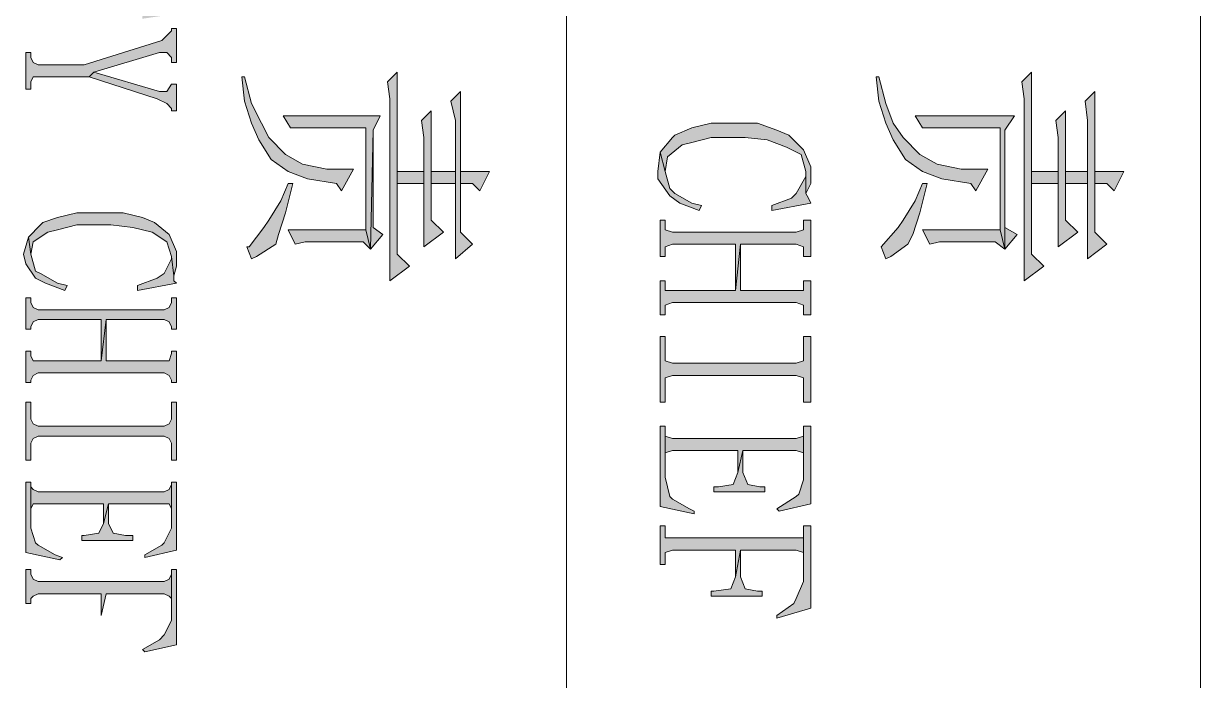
# Model space of a CAD drawing. Header units: millimetres. Extents: x 53009415 to 54059915, y 20499171 to 20796171.
# Drawn here: x 53899488 to 53906915, y 20524821 to 20528967 of the extents above; entities that cross this region are included whole.
import ezdxf

# ---------------------------------------------------------------- set-up
doc = ezdxf.new("R2010")
doc.units = ezdxf.units.MM
doc.header["$LTSCALE"] = 1000
doc.layers.add('PUB_TITLE', color=7, linetype='Continuous', lineweight=20)

# ---------------------------------------------------------------- blocks, each defined once
blk = doc.blocks.new('2015AACI_TQ_A2')
at = {"layer": 'PUB_TITLE'}
h = blk.add_hatch(color=256, dxfattribs=at)
h.dxf.hatch_style = 1
h.paths.add_polyline_path([(-4680.5, 10281.8), (-4695.8, 10266.5), (-4757.1, 10266.5), (-4772.4, 10266.5), (-4873.5, 10266.5), (-4861.2, 10254.3), (-4836.7, 10257.3), (-4772.4, 10257.3), (-4757.1, 10257.3), (-4662.1, 10257.3)])
h.paths.add_polyline_path([(-4695.8, 10245.1), (-4711.1, 10229.8), (-4757.1, 10229.8), (-4772.4, 10229.8), (-4848.9, 10229.8), (-4836.7, 10217.5), (-4815.3, 10220.6), (-4772.4, 10220.6), (-4757.1, 10220.6), (-4677.4, 10220.6)])
h.paths.add_polyline_path([(-4652.9, 10202.2), (-4668.2, 10186.9), (-4757.1, 10186.9), (-4772.4, 10186.9), (-4898, 10186.9), (-4885.7, 10174.6), (-4864.3, 10177.7), (-4634.6, 10177.7)])
h.paths.add_polyline_path([(-4747.9, 10291), (-4772.4, 10303.3), (-4772.4, 10297.2), (-4772.4, 10266.5), (-4757.1, 10266.5), (-4757.1, 10281.8)])
h.paths.add_polyline_path([(-4757.1, 10257.3), (-4772.4, 10257.3), (-4772.4, 10229.8), (-4757.1, 10229.8)])
h.paths.add_polyline_path([(-4757.1, 10220.6), (-4772.4, 10220.6), (-4772.4, 10186.9), (-4757.1, 10186.9)])
h = blk.add_hatch(color=256, dxfattribs=at)
h.dxf.hatch_style = 1
h.paths.add_polyline_path([(-4827.5, 10147.1), (-4698.9, 10147.1), (-4674.4, 10153.2), (-4824.4, 10153.2), (-4842.8, 10165.5), (-4842.8, 10137.9), (-4842.8, 10107.3), (-4842.8, 10076.6), (-4842.8, 10039.9), (-4827.5, 10049.1)])
h.paths.add_polyline_path([(-4683.6, 10141), (-4674.4, 10153.2), (-4698.9, 10147.1), (-4698.9, 10049.1), (-4680.5, 10058.3), (-4683.6, 10070.5), (-4683.6, 10101.1)], flags=17)
h.paths.add_polyline_path([(-4692.7, 10168.5), (-4701.9, 10153.2), (-4674.4, 10153.2)])
h.paths.add_polyline_path([(-4757.1, 10110.3), (-4747.9, 10116.5), (-4775.4, 10131.8), (-4775.4, 10098.1), (-4781.6, 10067.5), (-4793.8, 10046), (-4815.3, 10024.6), (-4833.6, 10012.3), (-4858.1, 10003.1), (-4891.8, 9993.9), (-4891.8, 9990.9), (-4861.2, 9993.9), (-4833.6, 10003.1), (-4812.2, 10012.3), (-4787.7, 10027.6), (-4772.4, 10049.1), (-4763.2, 10073.6)])
h.paths.add_polyline_path([(-4720.3, 10046), (-4757.1, 10055.2), (-4757.1, 10049.1), (-4735.6, 10039.9), (-4711.1, 10024.6), (-4701.9, 10018.4), (-4677.4, 9997), (-4662.1, 10003.1), (-4665.2, 10009.3), (-4680.5, 10030.7), (-4692.7, 10036.8)])
h = blk.add_hatch(color=256, dxfattribs=at)
h.dxf.hatch_style = 1
h.paths.add_polyline_path([(-4815.3, 9813.2), (-4815.3, 9825.5), (-4812.2, 9853.1), (-4803, 9877.6), (-4793.8, 9895.9), (-4772.4, 9902.1), (-4744.8, 9902.1), (-4757.1, 9908.2), (-4769.3, 9908.2), (-4778.5, 9908.2), (-4799.9, 9899), (-4818.3, 9880.6), (-4824.4, 9865.3), (-4833.6, 9840.8), (-4833.6, 9810.2), (-4833.6, 9782.6), (-4827.5, 9758.1), (-4818.3, 9736.7), (-4815.3, 9733.6), (-4796.9, 9718.3), (-4772.4, 9724.4), (-4790.8, 9727.5), (-4806.1, 9745.9), (-4809.1, 9758.1), (-4815.3, 9782.6)])
h.paths.add_polyline_path([(-4732.6, 9908.2), (-4738.7, 9905.1), (-4744.8, 9902.1), (-4766.3, 9902.1), (-4744.8, 9889.8), (-4738.7, 9883.7), (-4729.5, 9859.2), (-4723.4, 9859.2)])
h.paths.add_polyline_path([(-4741.8, 9730.5), (-4732.6, 9742.8), (-4723.4, 9767.3), (-4729.5, 9770.4), (-4732.6, 9758.1), (-4744.8, 9736.7), (-4750.9, 9730.5), (-4772.4, 9724.4), (-4796.9, 9718.3), (-4772.4, 9715.2), (-4763.2, 9715.2)])
h.paths.add_polyline_path([(-4680.5, 9819.4), (-4680.5, 9889.8), (-4677.4, 9899), (-4671.3, 9899), (-4665.2, 9899), (-4665.2, 9908.2), (-4711.1, 9908.2), (-4711.1, 9899), (-4708.1, 9899), (-4698.9, 9899), (-4695.8, 9889.8), (-4695.8, 9733.6), (-4698.9, 9724.4), (-4705, 9724.4), (-4711.1, 9724.4), (-4711.1, 9718.3), (-4665.2, 9718.3), (-4665.2, 9724.4), (-4671.3, 9724.4), (-4677.4, 9724.4), (-4680.5, 9733.6), (-4680.5, 9813.2), (-4622.3, 9813.2)])
h.paths.add_polyline_path([(-4607, 9889.8), (-4603.9, 9899), (-4594.7, 9899), (-4591.7, 9899), (-4591.7, 9908.2), (-4634.6, 9908.2), (-4634.6, 9899), (-4631.5, 9899), (-4622.3, 9899), (-4622.3, 9889.8), (-4622.3, 9819.4), (-4680.5, 9819.4), (-4622.3, 9813.2), (-4622.3, 9733.6), (-4622.3, 9724.4), (-4631.5, 9724.4), (-4634.6, 9724.4), (-4634.6, 9718.3), (-4591.7, 9718.3), (-4591.7, 9724.4), (-4597.8, 9724.4), (-4603.9, 9724.4), (-4607, 9733.6)])
h.paths.add_polyline_path([(-4515.1, 9889.8), (-4512, 9899), (-4505.9, 9899), (-4481.4, 9899), (-4481.4, 9908.2), (-4564.1, 9908.2), (-4564.1, 9899), (-4539.6, 9899), (-4533.5, 9899), (-4530.4, 9889.8), (-4530.4, 9733.6), (-4533.5, 9724.4), (-4539.6, 9724.4), (-4564.1, 9724.4), (-4564.1, 9718.3), (-4481.4, 9718.3), (-4481.4, 9724.4), (-4505.9, 9724.4), (-4512, 9724.4), (-4515.1, 9733.6)])
h.paths.add_polyline_path([(-4420.2, 9889.8), (-4417.1, 9899), (-4438.5, 9899), (-4435.5, 9889.8), (-4435.5, 9733.6), (-4438.5, 9724.4), (-4417.1, 9724.4), (-4420.2, 9733.6), (-4420.2, 9816.3), (-4392.6, 9816.3), (-4420.2, 9822.4)])
h.paths.add_polyline_path([(-4368.1, 9850), (-4374.2, 9850), (-4374.2, 9843.9), (-4377.3, 9828.6), (-4392.6, 9822.4), (-4420.2, 9822.4), (-4392.6, 9816.3), (-4377.3, 9810.2), (-4374.2, 9791.8), (-4374.2, 9785.7), (-4368.1, 9785.7)])
h.paths.add_polyline_path([(-4352.8, 9908.2), (-4450.8, 9908.2), (-4450.8, 9899), (-4444.7, 9899), (-4383.4, 9899), (-4365, 9892.9), (-4362, 9889.8), (-4346.7, 9865.3), (-4343.6, 9868.4)])
h.paths.add_polyline_path([(-4340.5, 9761.2), (-4343.6, 9761.2), (-4346.7, 9755.1), (-4358.9, 9733.6), (-4362, 9730.5), (-4386.5, 9724.4), (-4411, 9724.4), (-4444.7, 9724.4), (-4450.8, 9724.4), (-4450.8, 9718.3), (-4349.7, 9718.3)])
h.paths.add_polyline_path([(-4294.6, 9819.4), (-4294.6, 9889.8), (-4291.5, 9899), (-4309.9, 9899), (-4309.9, 9889.8), (-4309.9, 9733.6), (-4309.9, 9724.4), (-4319.1, 9724.4), (-4325.2, 9724.4), (-4325.2, 9718.3), (-4276.2, 9718.3), (-4276.2, 9724.4), (-4285.4, 9724.4), (-4291.5, 9724.4), (-4294.6, 9733.6), (-4294.6, 9813.2), (-4260.9, 9813.2)])
h.paths.add_polyline_path([(-4236.4, 9846.9), (-4242.5, 9846.9), (-4242.5, 9840.8), (-4245.6, 9825.5), (-4260.9, 9819.4), (-4294.6, 9819.4), (-4260.9, 9813.2), (-4245.6, 9807.1), (-4242.5, 9785.7), (-4242.5, 9782.6), (-4236.4, 9782.6)])
h.paths.add_polyline_path([(-4221.1, 9908.2), (-4325.2, 9908.2), (-4325.2, 9899), (-4319.1, 9899), (-4254.8, 9899), (-4233.3, 9889.8), (-4227.2, 9886.7), (-4211.9, 9865.3), (-4208.8, 9865.3)])
h = blk.add_hatch(color=256, dxfattribs=at)
h.dxf.hatch_style = 1
h.paths.add_polyline_path([(-4680.5, 9481.2), (-4695.8, 9465.9), (-4757.1, 9465.9), (-4772.4, 9465.9), (-4873.5, 9465.9), (-4861.2, 9453.7), (-4836.7, 9459.8), (-4772.4, 9459.8), (-4757.1, 9459.8), (-4662.1, 9459.8)])
h.paths.add_polyline_path([(-4695.8, 9444.5), (-4711.1, 9429.2), (-4757.1, 9429.2), (-4772.4, 9429.2), (-4848.9, 9429.2), (-4836.7, 9416.9), (-4815.3, 9420), (-4772.4, 9420), (-4757.1, 9420), (-4677.4, 9420)])
h.paths.add_polyline_path([(-4652.9, 9401.6), (-4668.2, 9386.3), (-4757.1, 9386.3), (-4772.4, 9386.3), (-4898, 9386.3), (-4885.7, 9374), (-4864.3, 9377.1), (-4634.6, 9377.1)])
h.paths.add_polyline_path([(-4757.1, 9459.8), (-4772.4, 9459.8), (-4772.4, 9429.2), (-4757.1, 9429.2)])
h.paths.add_polyline_path([(-4747.9, 9490.4), (-4772.4, 9502.7), (-4772.4, 9496.5), (-4772.4, 9465.9), (-4757.1, 9465.9), (-4757.1, 9481.2)])
h.paths.add_polyline_path([(-4757.1, 9420), (-4772.4, 9420), (-4772.4, 9386.3), (-4757.1, 9386.3)])
h.paths.add_polyline_path([(-4674.4, 9352.6), (-4824.4, 9355.7), (-4842.8, 9364.8), (-4842.8, 9337.3), (-4842.8, 9306.6), (-4842.8, 9276), (-4842.8, 9242.3), (-4827.5, 9251.5), (-4827.5, 9346.5), (-4698.9, 9346.5)])
h.paths.add_polyline_path([(-4683.6, 9343.4), (-4674.4, 9352.6), (-4698.9, 9346.5), (-4698.9, 9248.5), (-4680.5, 9257.6), (-4683.6, 9269.9), (-4683.6, 9300.5)], flags=17)
h.paths.add_polyline_path([(-4692.7, 9367.9), (-4701.9, 9355.7), (-4824.4, 9355.7), (-4674.4, 9352.6)])
h.paths.add_polyline_path([(-4757.1, 9309.7), (-4747.9, 9315.8), (-4775.4, 9331.1), (-4775.4, 9297.5), (-4781.6, 9266.8), (-4793.8, 9245.4), (-4815.3, 9224), (-4833.6, 9214.8), (-4858.1, 9202.5), (-4891.8, 9193.3), (-4891.8, 9190.3), (-4861.2, 9193.3), (-4833.6, 9202.5), (-4812.2, 9211.7), (-4787.7, 9227), (-4772.4, 9248.5), (-4763.2, 9273)])
h.paths.add_polyline_path([(-4680.5, 9233.1), (-4692.7, 9236.2), (-4720.3, 9245.4), (-4757.1, 9254.6), (-4757.1, 9248.5), (-4735.6, 9239.3), (-4711.1, 9224), (-4701.9, 9217.8), (-4677.4, 9199.5), (-4677.4, 9196.4), (-4662.1, 9202.5), (-4665.2, 9208.6)])
h = blk.add_hatch(color=256, dxfattribs=at)
h.dxf.hatch_style = 1
h.paths.add_polyline_path([(-5348.2, 9092.3), (-5345.1, 9098.4), (-5339, 9101.4), (-5317.6, 9101.4), (-5317.6, 9107.6), (-5388, 9107.6), (-5388, 9101.4), (-5369.6, 9101.4), (-5363.5, 9098.4), (-5360.4, 9092.3), (-5360.4, 8933), (-5363.5, 8926.9), (-5369.6, 8923.8), (-5388, 8923.8), (-5388, 8917.7), (-5317.6, 8917.7), (-5317.6, 8923.8), (-5339, 8923.8), (-5345.1, 8926.9), (-5348.2, 8933)])
h.paths.add_polyline_path([(-5265.5, 8988.1), (-5225.7, 8988.1), (-5262.4, 8994.2), (-5244, 9089.2), (-5247.1, 9107.6), (-5283.9, 8936.1), (-5286.9, 8926.9), (-5293, 8923.8), (-5296.1, 8923.8), (-5296.1, 8917.7), (-5262.4, 8917.7), (-5262.4, 8923.8), (-5265.5, 8923.8), (-5271.6, 8929.9), (-5271.6, 8945.2)])
h.paths.add_polyline_path([(-5234.9, 9113.7), (-5247.1, 9107.6), (-5244, 9089.2), (-5225.7, 8994.2), (-5262.4, 8994.2), (-5225.7, 8988.1), (-5216.5, 8939.1), (-5216.5, 8926.9), (-5222.6, 8923.8), (-5225.7, 8923.8), (-5225.7, 8917.7), (-5188.9, 8917.7), (-5188.9, 8923.8), (-5192, 8923.8), (-5198.1, 8926.9), (-5201.2, 8936.1)])
h.paths.add_polyline_path([(-5149.1, 9092.3), (-5146, 9098.4), (-5139.9, 9101.4), (-5133.8, 9101.4), (-5133.8, 9107.6), (-5176.7, 9107.6), (-5176.7, 9101.4), (-5170.5, 9101.4), (-5164.4, 9098.4), (-5161.4, 9092.3), (-5161.4, 8933), (-5164.4, 8926.9), (-5170.5, 8923.8), (-5139.9, 8923.8), (-5146, 8926.9), (-5149.1, 8933)])
h.paths.add_polyline_path([(-5075.6, 8960.6), (-5081.7, 8963.6), (-5084.8, 8954.4), (-5094, 8933), (-5097, 8933), (-5115.4, 8923.8), (-5139.9, 8923.8), (-5170.5, 8923.8), (-5176.7, 8923.8), (-5176.7, 8917.7), (-5084.8, 8917.7)])
h.paths.add_polyline_path([(-5005.1, 9089.2), (-5005.1, 9098.4), (-4996, 9101.4), (-5029.7, 9101.4), (-5020.5, 9098.4), (-5020.5, 9089.2), (-5020.5, 8933), (-5023.5, 8926.9), (-5029.7, 8923.8), (-5035.8, 8923.8), (-5035.8, 8917.7), (-4989.8, 8917.7), (-4989.8, 8923.8), (-4999, 8923.8), (-5005.1, 8926.9), (-5005.1, 8933)])
h.paths.add_polyline_path([(-5029.7, 9101.4), (-4971.5, 9107.6), (-5054.2, 9107.6), (-5063.3, 9064.7), (-5057.2, 9064.7), (-5054.2, 9073.9), (-5045, 9095.3)])
h.paths.add_polyline_path([(-4971.5, 9107.6), (-5029.7, 9101.4), (-4996, 9101.4), (-4980.6, 9092.3), (-4977.6, 9092.3), (-4968.4, 9064.7), (-4965.3, 9064.7)])
h.paths.add_polyline_path([(-4916.3, 9101.4), (-4910.2, 9101.4), (-4910.2, 9107.6), (-4953.1, 9107.6), (-4953.1, 9101.4), (-4950, 9101.4), (-4943.9, 9095.3), (-4937.8, 9089.2), (-4907.1, 8991.2), (-4907.1, 8933), (-4910.2, 8926.9), (-4916.3, 8923.8), (-4922.5, 8923.8), (-4922.5, 8917.7), (-4876.5, 8917.7), (-4876.5, 8923.8), (-4885.7, 8923.8), (-4891.8, 8926.9), (-4891.8, 8933), (-4891.8, 8997.3), (-4898, 9003.4), (-4922.5, 9086.1), (-4922.5, 9095.3)])
h.paths.add_polyline_path([(-4848.9, 9107.6), (-4882.6, 9107.6), (-4882.6, 9101.4), (-4873.5, 9095.3), (-4873.5, 9086.1), (-4898, 9003.4), (-4891.8, 8997.3), (-4864.3, 9083.1), (-4858.1, 9095.3), (-4852, 9101.4), (-4848.9, 9101.4)])
h = blk.add_hatch(color=256, dxfattribs=at)
h.dxf.hatch_style = 1
h.paths.add_polyline_path([(-4695.8, 9076.9), (-4683.6, 9095.3), (-4665.2, 9101.4), (-4640.7, 9104.5), (-4652.9, 9107.6), (-4665.2, 9107.6), (-4671.3, 9107.6), (-4692.7, 9098.4), (-4708.1, 9080), (-4714.2, 9064.7), (-4720.3, 9040.2), (-4720.3, 9012.6), (-4720.3, 8982), (-4714.2, 8957.5), (-4708.1, 8939.1), (-4705, 8936.1), (-4689.7, 8920.7), (-4668.2, 8923.8), (-4683.6, 8926.9), (-4695.8, 8945.2), (-4698.9, 8957.5), (-4705, 8982), (-4705, 9012.6), (-4705, 9024.9), (-4701.9, 9052.4)])
h.paths.add_polyline_path([(-4631.5, 9107.6), (-4634.6, 9104.5), (-4640.7, 9104.5), (-4665.2, 9101.4), (-4662.1, 9101.4), (-4643.7, 9092.3), (-4637.6, 9083.1), (-4628.4, 9058.6), (-4622.3, 9058.6)])
h.paths.add_polyline_path([(-4631.5, 8942.2), (-4622.3, 8966.7), (-4628.4, 8969.7), (-4631.5, 8957.5), (-4643.7, 8936.1), (-4646.8, 8929.9), (-4668.2, 8923.8), (-4689.7, 8920.7), (-4668.2, 8914.6), (-4656, 8917.7), (-4637.6, 8929.9)])
h.paths.add_polyline_path([(-4585.6, 9092.3), (-4582.5, 9098.4), (-4576.4, 9101.4), (-4573.3, 9101.4), (-4573.3, 9107.6), (-4613.1, 9107.6), (-4613.1, 9101.4), (-4607, 9101.4), (-4600.9, 9098.4), (-4597.8, 9092.3), (-4597.8, 8933), (-4600.9, 8926.9), (-4607, 8923.8), (-4613.1, 8923.8), (-4613.1, 8917.7), (-4573.3, 8917.7), (-4573.3, 8923.8), (-4576.4, 8923.8), (-4582.5, 8926.9), (-4585.6, 8933), (-4585.6, 9012.6), (-4533.5, 9012.6), (-4585.6, 9018.7)])
h.paths.add_polyline_path([(-4518.2, 9092.3), (-4515.1, 9098.4), (-4509, 9101.4), (-4505.9, 9101.4), (-4505.9, 9107.6), (-4545.7, 9107.6), (-4545.7, 9101.4), (-4542.7, 9101.4), (-4533.5, 9098.4), (-4533.5, 9092.3), (-4533.5, 9018.7), (-4585.6, 9018.7), (-4533.5, 9012.6), (-4533.5, 8933), (-4533.5, 8926.9), (-4539.6, 8923.8), (-4545.7, 8923.8), (-4545.7, 8917.7), (-4505.9, 8917.7), (-4505.9, 8923.8), (-4509, 8923.8), (-4515.1, 8926.9), (-4518.2, 8933)])
h.paths.add_polyline_path([(-4438.5, 9092.3), (-4435.5, 9098.4), (-4429.4, 9101.4), (-4407.9, 9101.4), (-4407.9, 9107.6), (-4481.4, 9107.6), (-4481.4, 9101.4), (-4460, 9101.4), (-4453.9, 9098.4), (-4450.8, 9092.3), (-4450.8, 8933), (-4453.9, 8926.9), (-4460, 8923.8), (-4481.4, 8923.8), (-4481.4, 8917.7), (-4407.9, 8917.7), (-4407.9, 8923.8), (-4429.4, 8923.8), (-4435.5, 8926.9), (-4438.5, 8933)])
h.paths.add_polyline_path([(-4352.8, 9092.3), (-4352.8, 9098.4), (-4346.7, 9101.4), (-4377.3, 9101.4), (-4371.2, 9098.4), (-4368.1, 9092.3), (-4368.1, 8933), (-4371.2, 8926.9), (-4374.2, 8923.8), (-4346.7, 8923.8), (-4352.8, 8926.9), (-4352.8, 8933), (-4352.8, 9015.7), (-4328.3, 9015.7), (-4352.8, 9021.8)])
h.paths.add_polyline_path([(-4306.8, 9052.4), (-4313, 9052.4), (-4313, 9043.3), (-4316, 9027.9), (-4328.3, 9021.8), (-4352.8, 9021.8), (-4328.3, 9015.7), (-4316, 9009.6), (-4313, 8991.2), (-4313, 8988.1), (-4306.8, 8988.1)])
h.paths.add_polyline_path([(-4282.3, 8960.6), (-4285.4, 8963.6), (-4288.5, 8954.4), (-4300.7, 8933), (-4303.8, 8929.9), (-4322.2, 8923.8), (-4346.7, 8923.8), (-4374.2, 8923.8), (-4380.3, 8923.8), (-4380.3, 8917.7), (-4291.5, 8917.7)])
h.paths.add_polyline_path([(-4294.6, 9107.6), (-4380.3, 9107.6), (-4380.3, 9101.4), (-4377.3, 9101.4), (-4322.2, 9101.4), (-4303.8, 9092.3), (-4300.7, 9089.2), (-4288.5, 9067.8), (-4285.4, 9067.8)])
h = blk.add_hatch(color=256, dxfattribs=at)
h.dxf.hatch_style = 1
h.paths.add_polyline_path([(-4239.5, 9092.3), (-4236.4, 9098.4), (-4233.3, 9101.4), (-4264, 9101.4), (-4257.8, 9098.4), (-4254.8, 9092.3), (-4254.8, 8933), (-4257.8, 8926.9), (-4264, 8923.8), (-4270.1, 8923.8), (-4270.1, 8917.7), (-4227.2, 8917.7), (-4227.2, 8923.8), (-4233.3, 8923.8), (-4236.4, 8926.9), (-4239.5, 8933), (-4239.5, 9012.6), (-4211.9, 9012.6), (-4239.5, 9018.7)])
h.paths.add_polyline_path([(-4175.1, 9107.6), (-4270.1, 9107.6), (-4270.1, 9101.4), (-4264, 9101.4), (-4208.8, 9101.4), (-4205.8, 9101.4), (-4187.4, 9092.3), (-4181.3, 9086.1), (-4169, 9064.7), (-4166, 9067.8)])
for p, q in [((-6000, 10400), (0, 10400)), ((-6000, 9600), (0, 9600))]:
    blk.add_line(p, q, dxfattribs=at)
at = {"layer": 'PUB_TITLE', "lineweight": 0}
for points in [[(-4772.4, 10303.3), (-4772.4, 10297.2), (-4772.4, 10266.5), (-4757.1, 10266.5), (-4757.1, 10281.8), (-4747.9, 10291)], [(-4680.5, 10281.8), (-4695.8, 10266.5), (-4757.1, 10266.5), (-4772.4, 10266.5), (-4873.5, 10266.5), (-4861.2, 10254.3), (-4836.7, 10257.3), (-4772.4, 10257.3), (-4757.1, 10257.3), (-4662.1, 10257.3)], [(-4757.1, 10257.3), (-4772.4, 10257.3), (-4772.4, 10229.8), (-4757.1, 10229.8)], [(-4695.8, 10245.1), (-4711.1, 10229.8), (-4757.1, 10229.8), (-4772.4, 10229.8), (-4848.9, 10229.8), (-4836.7, 10217.5), (-4815.3, 10220.6), (-4772.4, 10220.6), (-4757.1, 10220.6), (-4677.4, 10220.6)], [(-4757.1, 10220.6), (-4772.4, 10220.6), (-4772.4, 10186.9), (-4757.1, 10186.9)], [(-4652.9, 10202.2), (-4668.2, 10186.9), (-4757.1, 10186.9), (-4772.4, 10186.9), (-4898, 10186.9), (-4885.7, 10174.6), (-4864.3, 10177.7), (-4634.6, 10177.7)], [(-4842.8, 10165.5), (-4842.8, 10137.9), (-4842.8, 10107.3), (-4842.8, 10107.3), (-4842.8, 10076.6), (-4842.8, 10039.9), (-4827.5, 10049.1), (-4827.5, 10147.1), (-4698.9, 10147.1), (-4674.4, 10153.2), (-4824.4, 10153.2)], [(-4692.7, 10168.5), (-4701.9, 10153.2), (-4824.4, 10153.2), (-4674.4, 10153.2)], [(-4674.4, 10153.2), (-4698.9, 10147.1), (-4698.9, 10049.1), (-4680.5, 10058.3), (-4683.6, 10070.5), (-4683.6, 10101.1), (-4683.6, 10141)], [(-4775.4, 10131.8), (-4775.4, 10098.1), (-4781.6, 10067.5), (-4793.8, 10046), (-4815.3, 10024.6), (-4833.6, 10012.3), (-4858.1, 10003.1), (-4891.8, 9993.9), (-4891.8, 9990.9), (-4861.2, 9993.9), (-4833.6, 10003.1), (-4812.2, 10012.3), (-4787.7, 10027.6), (-4772.4, 10049.1), (-4763.2, 10073.6), (-4757.1, 10110.3), (-4747.9, 10116.5)], [(-4757.1, 10055.2), (-4757.1, 10049.1), (-4735.6, 10039.9), (-4711.1, 10024.6), (-4701.9, 10018.4), (-4677.4, 9997), (-4677.4, 9997), (-4662.1, 10003.1), (-4665.2, 10009.3), (-4680.5, 10030.7), (-4692.7, 10036.8), (-4720.3, 10046)], [(-4769.3, 9908.2), (-4778.5, 9908.2), (-4799.9, 9899), (-4818.3, 9880.6), (-4824.4, 9865.3), (-4833.6, 9840.8), (-4833.6, 9810.2), (-4833.6, 9782.6), (-4827.5, 9758.1), (-4818.3, 9736.7), (-4815.3, 9733.6), (-4796.9, 9718.3), (-4772.4, 9724.4), (-4790.8, 9727.5), (-4806.1, 9745.9), (-4809.1, 9758.1), (-4815.3, 9782.6), (-4815.3, 9813.2), (-4815.3, 9825.5), (-4812.2, 9853.1), (-4803, 9877.6), (-4793.8, 9895.9), (-4772.4, 9902.1), (-4744.8, 9902.1), (-4757.1, 9908.2)], [(-4732.6, 9908.2), (-4738.7, 9905.1), (-4744.8, 9902.1), (-4772.4, 9902.1), (-4766.3, 9902.1), (-4744.8, 9889.8), (-4738.7, 9883.7), (-4729.5, 9859.2), (-4723.4, 9859.2)], [(-4665.2, 9908.2), (-4711.1, 9908.2), (-4711.1, 9899), (-4708.1, 9899), (-4698.9, 9899), (-4695.8, 9889.8), (-4695.8, 9733.6), (-4698.9, 9724.4), (-4705, 9724.4), (-4711.1, 9724.4), (-4711.1, 9718.3), (-4665.2, 9718.3), (-4665.2, 9724.4), (-4671.3, 9724.4), (-4677.4, 9724.4), (-4680.5, 9733.6), (-4680.5, 9813.2), (-4622.3, 9813.2), (-4680.5, 9819.4), (-4680.5, 9889.8), (-4677.4, 9899), (-4671.3, 9899), (-4665.2, 9899)], [(-4591.7, 9908.2), (-4634.6, 9908.2), (-4634.6, 9899), (-4631.5, 9899), (-4622.3, 9899), (-4622.3, 9889.8), (-4622.3, 9819.4), (-4680.5, 9819.4), (-4622.3, 9813.2), (-4622.3, 9733.6), (-4622.3, 9724.4), (-4631.5, 9724.4), (-4634.6, 9724.4), (-4634.6, 9718.3), (-4591.7, 9718.3), (-4591.7, 9724.4), (-4597.8, 9724.4), (-4603.9, 9724.4), (-4607, 9733.6), (-4607, 9889.8), (-4603.9, 9899), (-4594.7, 9899), (-4591.7, 9899)], [(-4481.4, 9908.2), (-4564.1, 9908.2), (-4564.1, 9899), (-4539.6, 9899), (-4533.5, 9899), (-4530.4, 9889.8), (-4530.4, 9733.6), (-4533.5, 9724.4), (-4539.6, 9724.4), (-4564.1, 9724.4), (-4564.1, 9718.3), (-4481.4, 9718.3), (-4481.4, 9724.4), (-4505.9, 9724.4), (-4512, 9724.4), (-4515.1, 9733.6), (-4515.1, 9889.8), (-4512, 9899), (-4505.9, 9899), (-4481.4, 9899)], [(-4352.8, 9908.2), (-4450.8, 9908.2), (-4450.8, 9899), (-4444.7, 9899), (-4383.4, 9899), (-4365, 9892.9), (-4362, 9889.8), (-4346.7, 9865.3), (-4343.6, 9868.4)], [(-4221.1, 9908.2), (-4325.2, 9908.2), (-4325.2, 9899), (-4319.1, 9899), (-4254.8, 9899), (-4254.8, 9899), (-4233.3, 9889.8), (-4227.2, 9886.7), (-4211.9, 9865.3), (-4208.8, 9865.3)], [(-4444.7, 9899), (-4438.5, 9899), (-4435.5, 9889.8), (-4435.5, 9733.6), (-4438.5, 9724.4), (-4444.7, 9724.4), (-4411, 9724.4), (-4417.1, 9724.4), (-4420.2, 9733.6), (-4420.2, 9816.3), (-4392.6, 9816.3), (-4420.2, 9822.4), (-4420.2, 9889.8), (-4417.1, 9899), (-4411, 9899), (-4383.4, 9899)], [(-4319.1, 9899), (-4309.9, 9899), (-4309.9, 9889.8), (-4309.9, 9733.6), (-4309.9, 9724.4), (-4319.1, 9724.4), (-4325.2, 9724.4), (-4325.2, 9718.3), (-4276.2, 9718.3), (-4276.2, 9724.4), (-4285.4, 9724.4), (-4291.5, 9724.4), (-4294.6, 9733.6), (-4294.6, 9813.2), (-4260.9, 9813.2), (-4294.6, 9819.4), (-4294.6, 9889.8), (-4291.5, 9899), (-4285.4, 9899), (-4254.8, 9899)], [(-4368.1, 9850), (-4374.2, 9850), (-4374.2, 9843.9), (-4377.3, 9828.6), (-4392.6, 9822.4), (-4420.2, 9822.4), (-4392.6, 9816.3), (-4377.3, 9810.2), (-4374.2, 9791.8), (-4374.2, 9785.7), (-4368.1, 9785.7)], [(-4236.4, 9846.9), (-4242.5, 9846.9), (-4242.5, 9840.8), (-4245.6, 9825.5), (-4260.9, 9819.4), (-4294.6, 9819.4), (-4260.9, 9813.2), (-4245.6, 9807.1), (-4242.5, 9785.7), (-4242.5, 9782.6), (-4236.4, 9782.6)], [(-4729.5, 9770.4), (-4732.6, 9758.1), (-4744.8, 9736.7), (-4750.9, 9730.5), (-4772.4, 9724.4), (-4796.9, 9718.3), (-4772.4, 9715.2), (-4763.2, 9715.2), (-4741.8, 9730.5), (-4732.6, 9742.8), (-4723.4, 9767.3)], [(-4343.6, 9761.2), (-4346.7, 9755.1), (-4358.9, 9733.6), (-4362, 9730.5), (-4386.5, 9724.4), (-4411, 9724.4), (-4444.7, 9724.4), (-4450.8, 9724.4), (-4450.8, 9718.3), (-4349.7, 9718.3), (-4340.5, 9761.2)], [(-4772.4, 9502.7), (-4772.4, 9496.5), (-4772.4, 9465.9), (-4757.1, 9465.9), (-4757.1, 9481.2), (-4747.9, 9490.4)], [(-4680.5, 9481.2), (-4695.8, 9465.9), (-4757.1, 9465.9), (-4772.4, 9465.9), (-4873.5, 9465.9), (-4861.2, 9453.7), (-4836.7, 9459.8), (-4772.4, 9459.8), (-4757.1, 9459.8), (-4662.1, 9459.8)], [(-4757.1, 9459.8), (-4772.4, 9459.8), (-4772.4, 9429.2), (-4757.1, 9429.2)], [(-4695.8, 9444.5), (-4711.1, 9429.2), (-4757.1, 9429.2), (-4772.4, 9429.2), (-4848.9, 9429.2), (-4836.7, 9416.9), (-4815.3, 9420), (-4772.4, 9420), (-4757.1, 9420), (-4677.4, 9420)], [(-4757.1, 9420), (-4772.4, 9420), (-4772.4, 9386.3), (-4757.1, 9386.3)], [(-4652.9, 9401.6), (-4668.2, 9386.3), (-4757.1, 9386.3), (-4772.4, 9386.3), (-4898, 9386.3), (-4885.7, 9374), (-4864.3, 9377.1), (-4634.6, 9377.1)], [(-4842.8, 9364.8), (-4842.8, 9337.3), (-4842.8, 9306.6), (-4842.8, 9306.6), (-4842.8, 9276), (-4842.8, 9242.3), (-4827.5, 9251.5), (-4827.5, 9346.5), (-4698.9, 9346.5), (-4674.4, 9352.6), (-4824.4, 9355.7)], [(-4692.7, 9367.9), (-4701.9, 9355.7), (-4824.4, 9355.7), (-4674.4, 9352.6)], [(-4674.4, 9352.6), (-4698.9, 9346.5), (-4698.9, 9248.5), (-4680.5, 9257.6), (-4683.6, 9269.9), (-4683.6, 9300.5), (-4683.6, 9343.4)], [(-4775.4, 9331.1), (-4775.4, 9297.5), (-4781.6, 9266.8), (-4793.8, 9245.4), (-4815.3, 9224), (-4833.6, 9214.8), (-4858.1, 9202.5), (-4891.8, 9193.3), (-4891.8, 9190.3), (-4861.2, 9193.3), (-4833.6, 9202.5), (-4812.2, 9211.7), (-4787.7, 9227), (-4772.4, 9248.5), (-4763.2, 9273), (-4757.1, 9309.7), (-4747.9, 9315.8)], [(-4757.1, 9254.6), (-4757.1, 9248.5), (-4735.6, 9239.3), (-4711.1, 9224), (-4701.9, 9217.8), (-4677.4, 9199.5), (-4677.4, 9196.4), (-4662.1, 9202.5), (-4665.2, 9208.6), (-4680.5, 9233.1), (-4692.7, 9236.2), (-4720.3, 9245.4)], [(-4910.2, 9107.6), (-4953.1, 9107.6), (-4953.1, 9101.4), (-4950, 9101.4), (-4943.9, 9095.3), (-4937.8, 9089.2), (-4907.1, 8991.2), (-4907.1, 8933), (-4910.2, 8926.9), (-4916.3, 8923.8), (-4922.5, 8923.8), (-4922.5, 8917.7), (-4876.5, 8917.7), (-4876.5, 8923.8), (-4885.7, 8923.8), (-4891.8, 8926.9), (-4891.8, 8933), (-4891.8, 8997.3), (-4898, 9003.4), (-4922.5, 9086.1), (-4922.5, 9095.3), (-4916.3, 9101.4), (-4910.2, 9101.4)], [(-4848.9, 9107.6), (-4882.6, 9107.6), (-4882.6, 9101.4), (-4882.6, 9101.4), (-4873.5, 9095.3), (-4873.5, 9086.1), (-4898, 9003.4), (-4898, 9003.4), (-4891.8, 8997.3), (-4864.3, 9083.1), (-4858.1, 9095.3), (-4852, 9101.4), (-4848.9, 9101.4)], [(-4665.2, 9107.6), (-4671.3, 9107.6), (-4692.7, 9098.4), (-4708.1, 9080), (-4714.2, 9064.7), (-4720.3, 9040.2), (-4720.3, 9012.6), (-4720.3, 8982), (-4714.2, 8957.5), (-4708.1, 8939.1), (-4705, 8936.1), (-4689.7, 8920.7), (-4668.2, 8923.8), (-4683.6, 8926.9), (-4695.8, 8945.2), (-4698.9, 8957.5), (-4705, 8982), (-4705, 9012.6), (-4705, 9024.9), (-4701.9, 9052.4), (-4695.8, 9076.9), (-4683.6, 9095.3), (-4665.2, 9101.4), (-4640.7, 9104.5), (-4652.9, 9107.6)], [(-4631.5, 9107.6), (-4634.6, 9104.5), (-4640.7, 9104.5), (-4665.2, 9101.4), (-4662.1, 9101.4), (-4643.7, 9092.3), (-4637.6, 9083.1), (-4628.4, 9058.6), (-4622.3, 9058.6)], [(-4573.3, 9107.6), (-4613.1, 9107.6), (-4613.1, 9101.4), (-4607, 9101.4), (-4600.9, 9098.4), (-4597.8, 9092.3), (-4597.8, 8933), (-4600.9, 8926.9), (-4607, 8923.8), (-4613.1, 8923.8), (-4613.1, 8917.7), (-4573.3, 8917.7), (-4573.3, 8923.8), (-4576.4, 8923.8), (-4582.5, 8926.9), (-4585.6, 8933), (-4585.6, 9012.6), (-4533.5, 9012.6), (-4585.6, 9018.7), (-4585.6, 9092.3), (-4582.5, 9098.4), (-4576.4, 9101.4), (-4573.3, 9101.4)], [(-4505.9, 9107.6), (-4545.7, 9107.6), (-4545.7, 9101.4), (-4542.7, 9101.4), (-4533.5, 9098.4), (-4533.5, 9092.3), (-4533.5, 9018.7), (-4585.6, 9018.7), (-4533.5, 9012.6), (-4533.5, 8933), (-4533.5, 8926.9), (-4539.6, 8923.8), (-4545.7, 8923.8), (-4545.7, 8917.7), (-4505.9, 8917.7), (-4505.9, 8923.8), (-4509, 8923.8), (-4515.1, 8926.9), (-4518.2, 8933), (-4518.2, 9092.3), (-4515.1, 9098.4), (-4509, 9101.4), (-4505.9, 9101.4)], [(-4407.9, 9107.6), (-4481.4, 9107.6), (-4481.4, 9101.4), (-4460, 9101.4), (-4453.9, 9098.4), (-4450.8, 9092.3), (-4450.8, 8933), (-4453.9, 8926.9), (-4460, 8923.8), (-4481.4, 8923.8), (-4481.4, 8917.7), (-4407.9, 8917.7), (-4407.9, 8923.8), (-4429.4, 8923.8), (-4435.5, 8926.9), (-4438.5, 8933), (-4438.5, 9092.3), (-4435.5, 9098.4), (-4429.4, 9101.4), (-4407.9, 9101.4)], [(-4294.6, 9107.6), (-4380.3, 9107.6), (-4380.3, 9101.4), (-4377.3, 9101.4), (-4322.2, 9101.4), (-4303.8, 9092.3), (-4300.7, 9089.2), (-4288.5, 9067.8), (-4285.4, 9067.8)], [(-4175.1, 9107.6), (-4270.1, 9107.6), (-4270.1, 9101.4), (-4264, 9101.4), (-4208.8, 9101.4), (-4205.8, 9101.4), (-4187.4, 9092.3), (-4181.3, 9086.1), (-4169, 9064.7), (-4166, 9067.8)], [(-4377.3, 9101.4), (-4371.2, 9098.4), (-4368.1, 9092.3), (-4368.1, 8933), (-4371.2, 8926.9), (-4374.2, 8923.8), (-4346.7, 8923.8), (-4352.8, 8926.9), (-4352.8, 8933), (-4352.8, 9015.7), (-4328.3, 9015.7), (-4352.8, 9021.8), (-4352.8, 9092.3), (-4352.8, 9098.4), (-4346.7, 9101.4), (-4322.2, 9101.4)], [(-4264, 9101.4), (-4257.8, 9098.4), (-4254.8, 9092.3), (-4254.8, 8933), (-4257.8, 8926.9), (-4264, 8923.8), (-4270.1, 8923.8), (-4270.1, 8917.7), (-4227.2, 8917.7), (-4227.2, 8923.8), (-4233.3, 8923.8), (-4236.4, 8926.9), (-4239.5, 8933), (-4239.5, 9012.6), (-4211.9, 9012.6), (-4239.5, 9018.7), (-4239.5, 9092.3), (-4236.4, 9098.4), (-4233.3, 9101.4), (-4208.8, 9101.4)], [(-4306.8, 9052.4), (-4313, 9052.4), (-4313, 9043.3), (-4316, 9027.9), (-4328.3, 9021.8), (-4352.8, 9021.8), (-4328.3, 9015.7), (-4316, 9009.6), (-4313, 8991.2), (-4313, 8988.1), (-4306.8, 8988.1)], [(-4628.4, 8969.7), (-4631.5, 8957.5), (-4643.7, 8936.1), (-4646.8, 8929.9), (-4668.2, 8923.8), (-4689.7, 8920.7), (-4668.2, 8914.6), (-4656, 8917.7), (-4637.6, 8929.9), (-4631.5, 8942.2), (-4622.3, 8966.7)], [(-4285.4, 8963.6), (-4288.5, 8954.4), (-4300.7, 8933), (-4303.8, 8929.9), (-4322.2, 8923.8), (-4346.7, 8923.8), (-4374.2, 8923.8), (-4380.3, 8923.8), (-4380.3, 8917.7), (-4291.5, 8917.7), (-4282.3, 8960.6)]]:
    blk.add_lwpolyline(points, close=True, dxfattribs=at)

msp = doc.modelspace()

# ---------------------------------------------------------------- block references
at = {"layer": 'PUB_TITLE', "xscale": 5, "yscale": 5, "zscale": 5, "rotation": 270}
msp.add_blockref('2015AACI_TQ_A2', (53854915.383, 20504170.783), dxfattribs=at)

doc.saveas('drawing.dxf')
